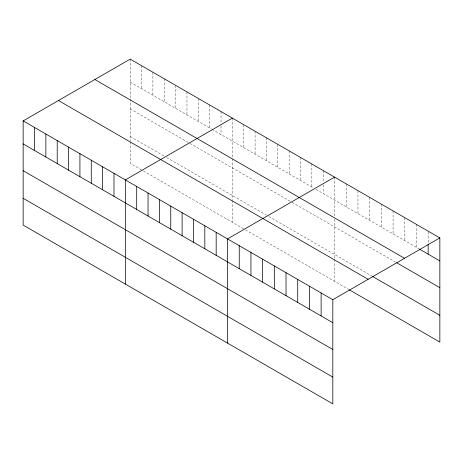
<?xml version="1.0" encoding="UTF-8"?>
<svg xmlns="http://www.w3.org/2000/svg" width="463" height="463" viewBox="0 0 463 463"><rect width="100%" height="100%" fill="white"/><g stroke="black" fill="none" stroke-linecap="round" stroke-linejoin="round"><path stroke-width="0.35" stroke-dasharray="2.31 1.74" d="M130.184 59.119L130.184 98.33M130.184 82.113L211.458 129.032M212.054 129.38L313.648 188.036M316.038 189.413L418.917 248.81M130.184 108.903L189.344 143.061M189.94 143.408L291.534 202.059M292.136 202.406L395.518 262.093M130.184 136.51L164.243 156.176M166.634 157.553L266.433 215.173M268.824 216.557L372.119 276.191M141.539 169.857L130.184 163.3L130.184 141.446M143.327 170.893L243.729 228.855M245.517 229.891L348.726 289.479M428.153 231.87L428.153 243.364M416.451 224.393L416.451 247.387M404.755 217.639L404.755 240.633M393.058 210.885L393.058 233.879M381.356 204.131L381.356 227.125M369.659 197.377L369.659 220.371M357.963 190.623L357.963 213.617M346.26 183.869L346.26 206.863M334.564 177.115L334.564 216.325M334.564 219.149L334.564 258.736M334.564 259.442L334.564 281.301M323.209 170.563L323.209 182.057M323.209 184.934L323.209 193.551M311.854 164.006L311.854 187M300.499 157.449L300.499 180.443M289.144 150.892L289.144 173.885M277.788 144.34L277.788 167.334M266.433 137.783L266.433 160.777M255.084 131.226L255.084 154.22M243.729 124.674L243.729 147.668M232.374 118.117L232.374 158.033M232.374 158.74L232.374 199.738M232.374 200.444L232.374 222.304M221.019 111.56L221.019 123.06M221.019 125.93L221.019 134.554M209.664 105.008L209.664 128.002M198.309 98.451L198.309 121.445M186.954 91.894L186.954 114.888M175.599 85.342L175.599 108.33M164.243 78.785L164.243 101.779M152.888 72.228L152.888 95.222M141.539 65.671L141.539 88.664M130.184 99.036L130.184 140.74"/><path stroke-width="0.69" d="M23.15 120.912L332.816 299.7L332.816 403.881L23.15 225.099L23.15 120.912L130.184 59.119L439.85 237.901L439.85 342.088L349.339 289.832M232.374 118.117L125.34 179.91L125.34 284.097M334.564 177.115L227.53 238.908L227.53 343.095M332.816 299.7L439.85 237.901M419.53 249.163L439.85 260.895M94.863 79.509L404.529 258.296M396.75 262.805L439.85 287.691M372.738 276.55L439.85 315.297M58.471 100.523L368.137 279.305M23.15 143.906L332.816 322.694M23.15 170.697L332.816 349.484M23.15 198.303L332.816 377.09M428.153 244.082L428.153 254.141M321.119 292.946L321.119 315.94M309.423 286.192L309.423 309.186M297.721 279.438L297.721 302.426M286.024 272.684L286.024 295.672M274.327 265.93L274.327 288.918M262.625 259.176L262.625 282.164M250.929 252.422L250.929 275.41M239.232 245.662L239.232 268.656M216.175 232.357L216.175 255.35M204.82 225.799L204.82 248.793M193.465 219.242L193.465 242.236M182.115 212.691L182.115 235.684M170.76 206.133L170.76 229.127M159.405 199.576L159.405 222.57M148.05 193.025L148.05 216.018M136.695 186.467L136.695 209.461M113.985 173.359L113.985 196.347M102.63 166.802L102.63 189.795M91.275 160.244L91.275 183.238M79.92 153.687L79.92 176.681M68.57 147.136L68.57 170.129M57.215 140.578L57.215 163.572M45.86 134.021L45.86 157.015M34.505 127.47L34.505 150.463"/></g></svg>
